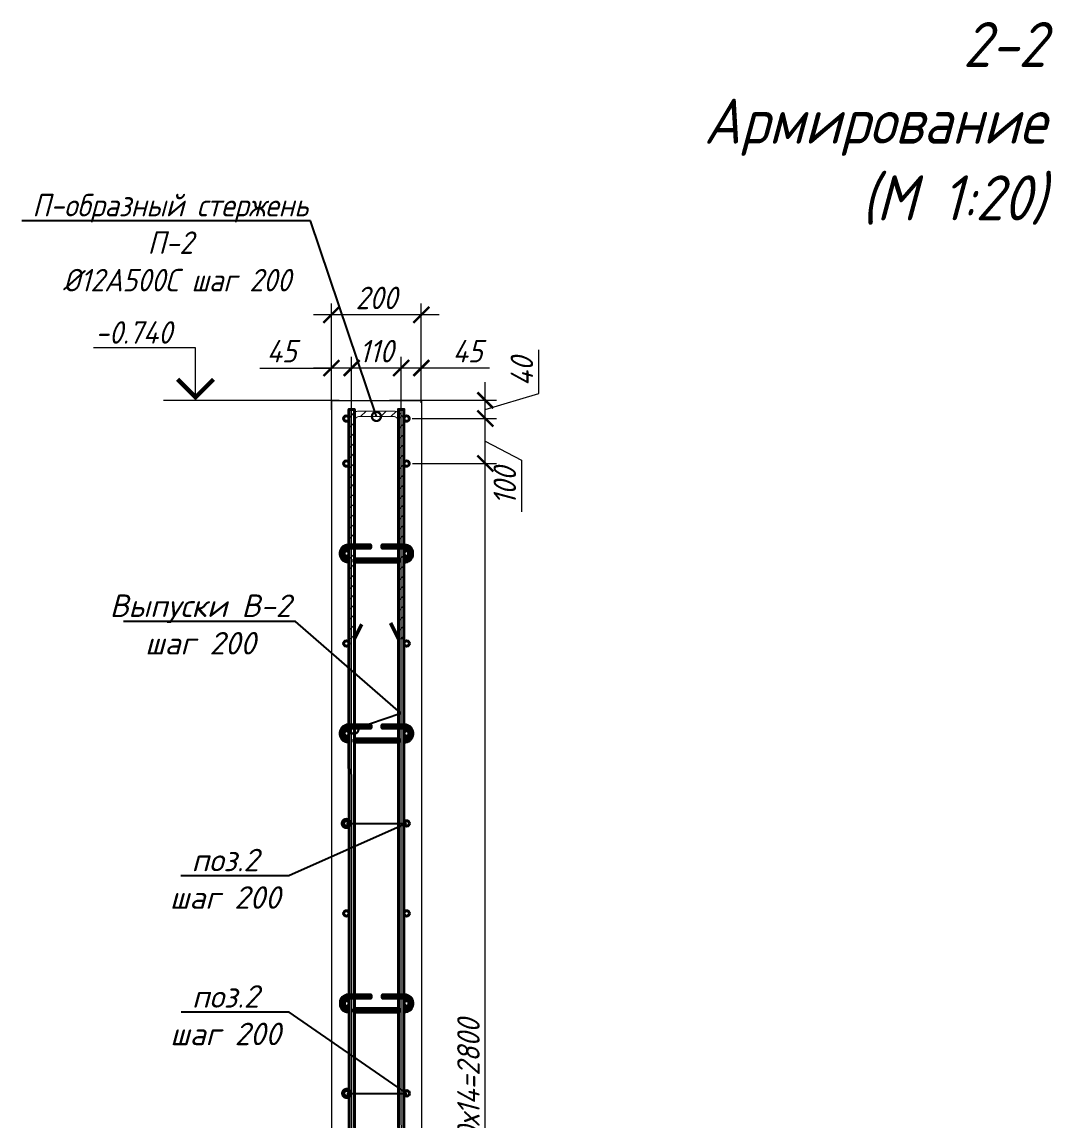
# Model space of a CAD drawing. Header units: millimetres. Extents: x 504091 to 2165846, y 135022 to 442887.
# Drawn here: x 1451325 to 1453617, y 246408 to 248849 of the extents above; entities that cross this region are included whole.
import ezdxf
from ezdxf import colors
from ezdxf.entities.mleader import LeaderData, LeaderLine
from ezdxf.math import Vec2, Vec3

# ---------------------------------------------------------------- set-up
doc = ezdxf.new("R2010")
doc.units = ezdxf.units.MM
doc.layers.get('Defpoints').update_dxf_attribs({"color": 255})
doc.layers.add('!Defpoints', color=255, linetype='Continuous', lineweight=5, plot=False)
for name, color, linetype, lineweight in [('Аннотация', 7, 'Continuous', 9), ('Арматура 12', 26, 'Continuous', 50), ('КР_Арматура 12', 174, 'Continuous', 40), ('Монолит тонкий', 204, 'Continuous', 9), ('Размер', 7, 'Continuous', 13), ('размеры', 7, 'Continuous', 9), ('Размеры КР', 164, 'Continuous', 9)]:
    doc.layers.add(name, color=color, linetype=linetype, lineweight=lineweight)
doc.styles.add('GOST 2.304_new', font='isocpeur.ttf', dxfattribs={"width": 0.9, "oblique": 15})
doc.dimstyles.new('SPDS 1_20', dxfattribs={"dimscale": 20, "dimtxt": 2.5, "dimasz": 1.77, "dimexe": 1.25, "dimexo": 0.625, "dimtad": 1, "dimdec": 0, "dimrnd": 0.001, "dimtxsty": 'GOST 2.304_new', "dimblk": 'ARCHTICK', "dimcen": 2.5, "dimdle": 2, "dimclrt": 256, "dimadec": 0, "dimazin": 2, "dimtfac": 0.75, "dimtdec": 0, "dimtmove": 1, "dimatfit": 3, "dimfxl": 0, "dimtolj": 1, "dimlwd": 9, "dimlwe": 9, "dimarcsym": 0})

# ---------------------------------------------------------------- blocks, each defined once
blk = doc.blocks.new('_ArchTick')
at = {"color": 0, "linetype": 'ByBlock', "const_width": 0.15}
blk.add_lwpolyline([(-0.5, -0.5), (0.5, 0.5)], dxfattribs=at)
blk = doc.blocks.new('*D4116')
at = {"layer": 'Defpoints', "color": 0, "lineweight": 20, "transparency": 16777216}
for p in [(1452180.7, 247867.7), (1452354.8, 247867.7), (1452180.7, 245067.7)]:
    blk.add_point(p, dxfattribs=at)
at = {"layer": 'Размеры КР', "color": 0, "lineweight": 9, "transparency": 16777216}
for p, q in [((1452354.8, 245027.7), (1452354.8, 247907.7)), ((1452193.2, 247867.7), (1452379.8, 247867.7)), ((1452193.2, 245067.7), (1452379.8, 245067.7))]:
    blk.add_line(p, q, dxfattribs=at)
at = {"layer": 'Размеры КР', "color": 0, "lineweight": 9, "transparency": 16777216, "xscale": 35.4, "yscale": 35.4, "zscale": 35.4}
for p, rotation in [((1452354.8, 247867.7), 90), ((1452354.8, 245067.7), 270)]:
    blk.add_blockref('_ArchTick', p, dxfattribs=dict(at, rotation=rotation))
at = {"layer": 'Размеры КР', "lineweight": 20, "transparency": 16777216, "insert": (1452317.3, 246467.7), "char_height": 50, "attachment_point": 5, "rotation": 90, "style": 'GOST 2.304_new'}
blk.add_mtext('\\A1;200х14=2800', dxfattribs=at)
blk = doc.blocks.new('_DotSmall')
at = {"color": 0, "linetype": 'ByBlock', "lineweight": 35, "const_width": 0.5}
blk.add_lwpolyline([(-0.0625, 0, 1), (0.0625, 0, 1)], format="xyb", close=True, dxfattribs=at)
blk = doc.blocks.new('*D4103')
at = {"layer": 'Defpoints', "color": 0, "lineweight": 20, "transparency": 16777216}
for p in [(1452179.7, 247967.7), (1452354.8, 247967.7), (1452180.7, 247867.7)]:
    blk.add_point(p, dxfattribs=at)
at = {"layer": 'Размеры КР', "color": 0, "lineweight": 9, "transparency": 16777216}
for p, q in [((1452354.8, 247827.7), (1452354.8, 248007.7)), ((1452192.2, 247967.7), (1452379.8, 247967.7)), ((1452354.8, 247917.7), (1452435.6, 247875.1)), ((1452193.2, 247867.7), (1452379.8, 247867.7)), ((1452435.6, 247875.1), (1452435.6, 247760.2))]:
    blk.add_line(p, q, dxfattribs=at)
at = {"layer": 'Размеры КР', "color": 0, "lineweight": 9, "transparency": 16777216, "xscale": 35.4, "yscale": 35.4, "zscale": 35.4}
for p, rotation in [((1452354.8, 247967.7), 90), ((1452354.8, 247867.7), 270)]:
    blk.add_blockref('_ArchTick', p, dxfattribs=dict(at, rotation=rotation))
at = {"layer": 'Размеры КР', "lineweight": 20, "transparency": 16777216, "insert": (1452398.1, 247817.6), "char_height": 50, "attachment_point": 5, "rotation": 90, "style": 'GOST 2.304_new'}
blk.add_mtext('\\A1;100', dxfattribs=at)
blk = doc.blocks.new('*D4104')
at = {"layer": 'Defpoints', "color": 0, "lineweight": 20, "transparency": 16777216}
for p in [(1452129.2, 248008.2), (1452354.8, 248008.2), (1452179.7, 247967.7)]:
    blk.add_point(p, dxfattribs=at)
at = {"layer": 'Размеры КР', "color": 0, "lineweight": 9, "transparency": 16777216}
for p, q in [((1452473.6, 248023.5), (1452473.6, 248120.4)), ((1452354.8, 247927.7), (1452354.8, 248048.2)), ((1452354.8, 247987.9), (1452473.6, 248023.5)), ((1452141.7, 248008.2), (1452379.8, 248008.2)), ((1452192.2, 247967.7), (1452379.8, 247967.7))]:
    blk.add_line(p, q, dxfattribs=at)
at = {"layer": 'Размеры КР', "color": 0, "lineweight": 9, "transparency": 16777216, "xscale": 35.4, "yscale": 35.4, "zscale": 35.4}
for p, rotation in [((1452354.8, 248008.2), 90), ((1452354.8, 247967.7), 270)]:
    blk.add_blockref('_ArchTick', p, dxfattribs=dict(at, rotation=rotation))
at = {"layer": 'Размеры КР', "lineweight": 20, "transparency": 16777216, "insert": (1452436.1, 248072), "char_height": 50, "attachment_point": 5, "rotation": 90, "style": 'GOST 2.304_new'}
blk.add_mtext('\\A1;40', dxfattribs=at)
blk = doc.blocks.new('*D4105')
at = {"layer": 'Defpoints', "color": 0, "lineweight": 20, "transparency": 16777216}
for p in [(1452167.7, 248080), (1452212.6, 247990), (1452167.7, 247979.7)]:
    blk.add_point(p, dxfattribs=at)
at = {"layer": 'Размеры КР', "color": 0, "lineweight": 9, "transparency": 16777216}
for p, q in [((1452167.7, 247992.2), (1452167.7, 248105)), ((1452212.6, 248002.5), (1452212.6, 248105)), ((1452252.6, 248080), (1452127.7, 248080)), ((1452363.9, 248080), (1452212.6, 248080))]:
    blk.add_line(p, q, dxfattribs=at)
at = {"layer": 'Размеры КР', "color": 0, "lineweight": 9, "transparency": 16777216, "xscale": 35.4, "yscale": 35.4, "zscale": 35.4, "rotation": 180}
blk.add_blockref('_ArchTick', (1452167.7, 248080), dxfattribs=at)
at = {"layer": 'Размеры КР', "color": 0, "lineweight": 9, "transparency": 16777216, "xscale": 35.4, "yscale": 35.4, "zscale": 35.4}
blk.add_blockref('_ArchTick', (1452212.6, 248080), dxfattribs=at)
at = {"layer": 'Размеры КР', "lineweight": 20, "transparency": 16777216, "insert": (1452315.4, 248117.5), "char_height": 50, "attachment_point": 5, "style": 'GOST 2.304_new'}
blk.add_mtext('\\A1;45', dxfattribs=at)
blk = doc.blocks.new('*D4106')
at = {"layer": 'Defpoints', "color": 0, "lineweight": 20, "transparency": 16777216}
for p in [(1452057.7, 248080), (1452057.7, 247984.5), (1452167.7, 247979.7)]:
    blk.add_point(p, dxfattribs=at)
at = {"layer": 'Размеры КР', "color": 0, "lineweight": 9, "transparency": 16777216}
for p, q in [((1452057.7, 247997), (1452057.7, 248105)), ((1452167.7, 247992.2), (1452167.7, 248105)), ((1452207.7, 248080), (1452017.7, 248080))]:
    blk.add_line(p, q, dxfattribs=at)
at = {"layer": 'Размеры КР', "color": 0, "lineweight": 9, "transparency": 16777216, "xscale": 35.4, "yscale": 35.4, "zscale": 35.4, "rotation": 180}
blk.add_blockref('_ArchTick', (1452057.7, 248080), dxfattribs=at)
at = {"layer": 'Размеры КР', "color": 0, "lineweight": 9, "transparency": 16777216, "xscale": 35.4, "yscale": 35.4, "zscale": 35.4}
blk.add_blockref('_ArchTick', (1452167.7, 248080), dxfattribs=at)
at = {"layer": 'Размеры КР', "lineweight": 20, "transparency": 16777216, "insert": (1452112.7, 248117.5), "char_height": 50, "attachment_point": 5, "style": 'GOST 2.304_new'}
blk.add_mtext('\\A1;110', dxfattribs=at)
blk = doc.blocks.new('*D4107')
at = {"layer": 'Defpoints', "color": 0, "lineweight": 20, "transparency": 16777216}
for p in [(1452012.6, 248080), (1452012.6, 247989.8), (1452057.7, 247984.5)]:
    blk.add_point(p, dxfattribs=at)
at = {"layer": 'Размеры КР', "color": 0, "lineweight": 9, "transparency": 16777216}
for p, q in [((1452012.6, 248002.3), (1452012.6, 248105)), ((1452057.7, 247997), (1452057.7, 248105)), ((1451853.6, 248080), (1452012.6, 248080)), ((1452097.7, 248080), (1451972.6, 248080))]:
    blk.add_line(p, q, dxfattribs=at)
at = {"layer": 'Размеры КР', "color": 0, "lineweight": 9, "transparency": 16777216, "xscale": 35.4, "yscale": 35.4, "zscale": 35.4, "rotation": 180}
blk.add_blockref('_ArchTick', (1452012.6, 248080), dxfattribs=at)
at = {"layer": 'Размеры КР', "color": 0, "lineweight": 9, "transparency": 16777216, "xscale": 35.4, "yscale": 35.4, "zscale": 35.4}
blk.add_blockref('_ArchTick', (1452057.7, 248080), dxfattribs=at)
at = {"layer": 'Размеры КР', "lineweight": 20, "transparency": 16777216, "insert": (1451902.1, 248117.5), "char_height": 50, "attachment_point": 5, "style": 'GOST 2.304_new'}
blk.add_mtext('\\A1;45', dxfattribs=at)
blk = doc.blocks.new('*D4108')
at = {"layer": 'Defpoints', "color": 0, "lineweight": 20, "transparency": 16777216}
for p in [(1452012.6, 248198.3), (1452212.6, 247990), (1452012.6, 247974.7)]:
    blk.add_point(p, dxfattribs=at)
at = {"layer": 'Размеры КР', "color": 0, "lineweight": 9, "transparency": 16777216}
for p, q in [((1452012.6, 247987.2), (1452012.6, 248223.3)), ((1452212.6, 248002.5), (1452212.6, 248223.3)), ((1452252.6, 248198.3), (1451972.6, 248198.3))]:
    blk.add_line(p, q, dxfattribs=at)
at = {"layer": 'Размеры КР', "color": 0, "lineweight": 9, "transparency": 16777216, "xscale": 35.4, "yscale": 35.4, "zscale": 35.4, "rotation": 180}
blk.add_blockref('_ArchTick', (1452012.6, 248198.3), dxfattribs=at)
at = {"layer": 'Размеры КР', "color": 0, "lineweight": 9, "transparency": 16777216, "xscale": 35.4, "yscale": 35.4, "zscale": 35.4}
blk.add_blockref('_ArchTick', (1452212.6, 248198.3), dxfattribs=at)
at = {"layer": 'Размеры КР', "lineweight": 20, "transparency": 16777216, "insert": (1452112.6, 248235.8), "char_height": 50, "attachment_point": 5, "style": 'GOST 2.304_new'}
blk.add_mtext('\\A1;200', dxfattribs=at)

msp = doc.modelspace()

# ---------------------------------------------------------------- hatches: boundary and pattern name
at = {"layer": 'Размер', "lineweight": 13, "transparency": 33554687}
h = msp.add_hatch(dxfattribs=at)
h.set_pattern_fill('ANSI31', color=256, scale=5)
h.set_pattern_definition([(45, (293042.259, 17472.81), (-11.22532015, 11.22532015), [])])
edge = h.paths.add_edge_path()
edge.add_line((1452074.8542, 247984.2583), (1452150.6494, 247984.2583))
edge.add_arc((1452150.6494, 247962.3583), 21.9, 360, 450, ccw=False)
edge.add_line((1452172.5494, 247962.3583), (1452173.892, 247478.1562))
edge.add_line((1452173.892, 247478.1562), (1452161.892, 247478.129))
edge.add_line((1452161.892, 247478.129), (1452160.5494, 247962.3583))
edge.add_arc((1452150.6494, 247962.3583), 9.9, 360, 450)
edge.add_line((1452150.6494, 247972.2583), (1452074.8542, 247972.2583))
edge.add_arc((1452074.8542, 247962.3583), 9.9, 450, 540)
edge.add_line((1452064.9542, 247962.3583), (1452063.892, 247478.1583))
edge.add_line((1452063.892, 247478.1583), (1452051.892, 247478.1559))
edge.add_line((1452051.892, 247478.1559), (1452052.9542, 247962.3583))
edge.add_arc((1452074.8542, 247962.3583), 21.9, 450, 540, ccw=False)

# ---------------------------------------------------------------- linework, layer by layer
at = {"layer": '!Defpoints', "lineweight": 15, "ltscale": 100}
msp.add_line((1452058.7422, 244774.6537), (1452057.7422, 248000.3458), dxfattribs=at)
msp.add_lwpolyline([(1452192.7422, 244770.6717, -0.414213562), (1452168.7422, 244794.6717), (1452167.7422, 248000.3458)], format="xyb", dxfattribs=at)
at = {"layer": 'Арматура 12', "lineweight": 53, "ltscale": 20}
for p, q in [((1452063.892, 247478.1559), (1452080.5596, 247510.441)), ((1452161.892, 247478.1293), (1452144.9017, 247512.5942))]:
    msp.add_line(p, q, dxfattribs=at)
msp.add_lwpolyline([(1452051.892, 247478.1559, 2, 2, 0), (1452052.9542, 247962.3583, 2, 2, -0.414213562), (1452074.8542, 247984.2583, 2, 2, 0), (1452150.6494, 247984.2583, 2, 2, -0.414213562), (1452172.5494, 247962.3583, 2, 2, 0), (1452173.892, 247478.1562, 2, 2, 0), (1452161.892, 247478.1293, 2, 2, 0), (1452160.5494, 247962.3583, 2, 2, 0.414213562), (1452150.6494, 247972.2583, 2, 2, 0), (1452074.8542, 247972.2583, 2, 2, 0.414213562), (1452064.9542, 247962.3583, 2, 2, 0), (1452063.892, 247478.1559, 0, 0, 0)], format="xyseb", close=True, dxfattribs=at)
for points in [[(1452051.7776, 247649.2635), (1452050.2776, 247649.2635, -0.414213562), (1452033.7776, 247665.7635), (1452033.7776, 247669.6088, -0.414213562), (1452050.2776, 247686.1088), (1452099.2075, 247686.1088), (1452099.2075, 247680.1088), (1452050.2776, 247680.1088, 0.414213562), (1452039.7776, 247669.6088), (1452039.7776, 247665.7635, 0.414213562), (1452050.2776, 247655.2635), (1452051.7776, 247655.2635)], [(1452173.7776, 247655.3691, 0.460305877), (1452185.7776, 247665.7635), (1452185.7776, 247669.6088, 0.414213562), (1452175.2776, 247680.1088), (1452126.362, 247680.1088), (1452126.362, 247686.1088), (1452175.2776, 247686.1088, -0.414213562), (1452191.7776, 247669.6088), (1452191.7776, 247665.7635, -0.441038441), (1452173.7776, 247649.3147, -0.242110317)], [(1452051.9538, 247249.2635), (1452050.4538, 247249.2635, -0.414213562), (1452033.9538, 247265.7635), (1452033.9538, 247269.6088, -0.414213562), (1452050.4538, 247286.1088), (1452099.3837, 247286.1088), (1452099.3837, 247280.1088), (1452050.4538, 247280.1088, 0.414213562), (1452039.9538, 247269.6088), (1452039.9538, 247265.7635, 0.414213562), (1452050.4538, 247255.2635), (1452051.9538, 247255.2635)], [(1452173.9538, 247255.3691, 0.460305877), (1452185.9538, 247265.7635), (1452185.9538, 247269.6088, 0.414213562), (1452175.4538, 247280.1088), (1452126.5382, 247280.1088), (1452126.5382, 247286.1088), (1452175.4538, 247286.1088, -0.414213562), (1452191.9538, 247269.6088), (1452191.9538, 247265.7635, -0.441038441), (1452173.9538, 247249.3147, -0.242110317)], [(1452052.1887, 246649.2635), (1452050.6887, 246649.2635, -0.414213562), (1452034.1887, 246665.7635), (1452034.1887, 246669.6088, -0.414213562), (1452050.6887, 246686.1088), (1452099.6186, 246686.1088), (1452099.6186, 246680.1088), (1452050.6887, 246680.1088, 0.414213562), (1452040.1887, 246669.6088), (1452040.1887, 246665.7635, 0.414213562), (1452050.6887, 246655.2635), (1452052.1887, 246655.2635)], [(1452174.1887, 246655.3691, 0.460305877), (1452186.1887, 246665.7635), (1452186.1887, 246669.6088, 0.414213562), (1452175.6887, 246680.1088), (1452126.7731, 246680.1088), (1452126.7731, 246686.1088), (1452175.6887, 246686.1088, -0.414213562), (1452192.1887, 246669.6088), (1452192.1887, 246665.7635, -0.441038441), (1452174.1887, 246649.3147, -0.242110317)]]:
    msp.add_lwpolyline(points, format="xyb", dxfattribs=at)
for points in [[(1452063.7776, 247655.2635), (1452161.7776, 247655.2635), (1452161.7776, 247649.2635), (1452063.7776, 247649.2635)], [(1452063.9538, 247255.2635), (1452161.9538, 247255.2635), (1452161.9538, 247249.2635), (1452063.9538, 247249.2635)], [(1452064.1887, 246655.2635), (1452162.1887, 246655.2635), (1452162.1887, 246649.2635), (1452064.1887, 246649.2635)]]:
    msp.add_lwpolyline(points, close=True, dxfattribs=at)
at = {"layer": 'КР_Арматура 12', "ltscale": 12}
for points in [[(1452082.7422, 244776.6717, -0.414213562), (1452064.7422, 244794.6717), (1452063.7458, 247988.1571), (1452051.7458, 247988.1571), (1452052.7422, 244794.6717, 0.414213562), (1452082.7422, 244764.6717, -0.414213562)], [(1452192.7422, 244776.6717, -0.414213562), (1452174.7422, 244794.6717), (1452173.7458, 247988.1571), (1452161.7458, 247988.1571), (1452162.7422, 244794.6717, 0.414213562), (1452192.7422, 244764.6717, -0.414213562)]]:
    msp.add_lwpolyline(points, format="xyb", dxfattribs=at)
for centre in [(1452045.7422, 247967.6861), (1452179.7422, 247967.6861), (1452045.7776, 247867.6861), (1452179.7776, 247867.6861), (1452045.7776, 247667.6861), (1452179.7776, 247667.6861), (1452045.9538, 247467.6861), (1452179.9538, 247467.6861), (1452045.9538, 247267.6861), (1452179.9538, 247267.6861), (1452045.9538, 247067.6861), (1452179.9538, 247067.6861), (1452045.9538, 246867.6861), (1452179.9538, 246867.6861), (1452046.1887, 246667.6861), (1452180.1887, 246667.6861), (1452046.2474, 246467.6861), (1452180.2474, 246467.6861)]:
    msp.add_circle(centre, 6, dxfattribs=at)
at = {"layer": 'Монолит тонкий', "lineweight": 13, "ltscale": 100}
for p, q in [((1452012.6325, 248008.1571), (1452013.7422, 245016.4932)), ((1452012.6325, 248008.1571), (1452212.6325, 248008.1571)), ((1452212.6325, 248008.1571), (1452213.7422, 245016.4932))]:
    msp.add_line(p, q, dxfattribs=at)
at = {"layer": 'размеры', "ltscale": 50}
msp.add_line((1452030.1923, 248008.1571), (1451639.4037, 248008.1571), dxfattribs=at)
msp.add_lwpolyline([(1451710.8943, 248008.1571), (1451710.8943, 248125.0786), (1451484.0456, 248125.0786)], dxfattribs=at)
at = {"layer": 'размеры', "ltscale": 50, "const_width": 9.6}
msp.add_lwpolyline([(1451670.8943, 248054.9453), (1451710.8943, 248014.9453), (1451750.8943, 248054.9453)], dxfattribs=at)

# ---------------------------------------------------------------- texts
at = {"layer": 'Аннотация', "lineweight": 9, "insert": (1453600.7828, 248849.2313), "char_height": 100, "attachment_point": 3, "line_spacing_factor": 1.022766, "style": 'GOST 2.304_new'}
msp.add_mtext_dynamic_manual_height_columns('2-2\\P Армирование  \\P(М 1:20)', width=1780.878636, gutter_width=1000, heights=[793.4837], dxfattribs=at)
at = {"layer": 'размеры', "ltscale": 50, "style": 'GOST 2.304_new', "oblique": 15, "width": 0.9}
msp.add_text('-0.740', height=50, dxfattribs=at).set_placement((1451487.427, 248134.0679))

# ---------------------------------------------------------------- dimensions: what is measured, and where the dimension line sits
at = {"layer": 'Размеры КР', "lineweight": 20}
for base, p1, p2, angle, picture, middle in [((1452012.6441, 248198.3042), (1452212.6388, 247989.9818), (1452012.6441, 247974.7453), 180, '*D4108', (1452112.6415, 248235.8042)), ((1452057.7422, 248079.9791), (1452167.7422, 247979.6534), (1452057.7422, 247984.5398), 180, '*D4106', (1452112.7422, 248117.4791)), ((1452354.8225, 248008.1571), (1452179.7422, 247967.6861), (1452129.1701, 248008.1571), 90, '*D4104', (1452436.0725, 248036.0466))]:
    dim = msp.add_linear_dim(base=base, p1=p1, p2=p2, angle=angle, dimstyle='SPDS 1_20', dxfattribs=at)
    dim.commit()
    dim.dimension.update_dxf_attribs({"geometry": picture, "text_midpoint": middle})
for base, p1, p2, angle, picture, middle in [((1452012.6389, 248079.9791), (1452057.7422, 247984.5398), (1452012.6389, 247989.8312), 180, '*D4107', (1451902.0516, 248097.416)), ((1452167.7422, 248079.9791), (1452212.6388, 247989.9818), (1452167.7422, 247979.6534), 180, '*D4105', (1452315.4182, 248110.4592)), ((1452354.8225, 247967.6861), (1452180.7422, 247867.6861), (1452179.7422, 247967.6861), 90, '*D4103', (1452435.5961, 247862.5642))]:
    dim = msp.add_linear_dim(base=base, p1=p1, p2=p2, angle=angle, dimstyle='SPDS 1_20', dxfattribs=at)
    dim.commit()
    dim.dimension.update_dxf_attribs({"geometry": picture, "text_midpoint": middle, "dimtype": 160})
dim = msp.add_linear_dim(base=(1452354.8225, 247867.6861), p1=(1452180.7422, 245067.6861), p2=(1452180.7422, 247867.6861), angle=90, text='200х14=<>', dimstyle='SPDS 1_20', dxfattribs=at)
dim.commit()
dim.dimension.update_dxf_attribs({"geometry": '*D4116', "text_midpoint": (1452317.3225, 246467.6861)})

# ---------------------------------------------------------------- leaders
at = {"layer": 'Размер', "ltscale": 20}
ml = msp.add_multileader_mtext('Standard', dxfattribs=at)
ml.set_content('\\A1;П-образный стержень П-2\\P %%C12А500С шаг 200', color=256, style='GOST 2.304_new')
ml.set_leader_properties()
ml.set_arrow_properties(name='DOTSMALL')
ml.build(insert=Vec2(0, 0))
ml.multileader.update_dxf_attribs({"text_left_attachment_type": 6, "text_right_attachment_type": 6, "arrow_head_size": 40})
ctx = ml.context
ctx.base_point, ctx.char_height, ctx.arrow_head_size, ctx.landing_gap_size, ctx.plane_origin = Vec3(1451351.2649, 248407.0296), 50, 40, 0, Vec3(1453808.854, 278173.5175)
ctx.left_attachment, ctx.right_attachment, ctx.text_align_type = 6, 6, 1
notes = []
notes.append((ctx, [(1, (1, 1, 0), (1451966.2522, 248407.0296), (-1, 0), 8, [(1, [(1452112.7518, 247972.2583)], 0, [])])]))
ctx.mtext.insert, ctx.mtext.width, ctx.mtext.alignment, ctx.mtext.flow_direction = Vec3(1451654.7585, 248467.0296), 627.027399, 2, 5
ml = msp.add_multileader_mtext('Standard', dxfattribs=at)
ml.set_content('\\A1;{\\W1;Выпуски В-2\\Pшаг 200}', color=256, style='GOST 2.304_new')
ml.set_leader_properties()
ml.set_arrow_properties(name='DOTSMALL')
ml.build(insert=Vec2(0, 0))
ml.multileader.update_dxf_attribs({"text_left_attachment_type": 6, "text_right_attachment_type": 6, "dogleg_length": 4, "arrow_head_size": 40})
ctx = ml.context
ctx.base_point, ctx.char_height, ctx.arrow_head_size, ctx.landing_gap_size, ctx.plane_origin = Vec3(1451518.0319, 247516.6133), 50, 40, 0, Vec3(1495914.8531, 538222.098)
ctx.left_attachment, ctx.right_attachment, ctx.text_align_type = 6, 6, 1
notes.append((ctx, [(1, (1, 1, 0), (1451932.8268, 247516.6133), (-1, 0), 8, [(1, [(1452062.9437, 247277.0249), (1452166.9437, 247312.7754)], 0, [])])]))
ctx.mtext.insert, ctx.mtext.width, ctx.mtext.alignment, ctx.mtext.flow_direction = Vec3(1451721.4294, 247576.6133), 511.854399, 2, 5
ml = msp.add_multileader_mtext('Standard', dxfattribs=at)
ml.set_content('\\A1;{\\W1;поз.2\\Pшаг 200}', color=256, style='GOST 2.304_new')
ml.set_leader_properties()
ml.set_arrow_properties(name='DOTSMALL')
ml.build(insert=Vec2(0, 0))
ml.multileader.update_dxf_attribs({"text_left_attachment_type": 6, "text_right_attachment_type": 6, "dogleg_length": 4, "arrow_head_size": 40})
ctx = ml.context
ctx.base_point, ctx.char_height, ctx.arrow_head_size, ctx.landing_gap_size, ctx.plane_origin = Vec3(1451642.6203, 246951.3436), 50, 40, 0, Vec3(1497558.0124, 538052.5061)
ctx.left_attachment, ctx.right_attachment, ctx.text_align_type = 6, 6, 1
notes.append((ctx, [(1, (1, 1, 0), (1451918.396, 246951.3436), (-1, 0), 8, [(0, [(1452045.9538, 247067.6861), (1452179.9538, 247067.6861)], 0, [])])]))
ctx.mtext.insert, ctx.mtext.width, ctx.mtext.alignment, ctx.mtext.flow_direction = Vec3(1451776.5081, 247011.3436), 511.854399, 2, 5
ml = msp.add_multileader_mtext('Standard', dxfattribs=at)
ml.set_content('\\A1;{\\W1;поз.2\\Pшаг 200}', color=256, style='GOST 2.304_new')
ml.set_leader_properties()
ml.set_arrow_properties(name='DOTSMALL')
ml.build(insert=Vec2(0, 0))
ml.multileader.update_dxf_attribs({"text_left_attachment_type": 6, "text_right_attachment_type": 6, "dogleg_length": 4, "arrow_head_size": 40})
ctx = ml.context
ctx.base_point, ctx.char_height, ctx.arrow_head_size, ctx.landing_gap_size, ctx.plane_origin = Vec3(1451643.4088, 246648.1643), 50, 40, 0, Vec3(1497558.8009, 537252.5061)
ctx.left_attachment, ctx.right_attachment, ctx.text_align_type = 6, 6, 1
notes.append((ctx, [(1, (1, 1, 0), (1451919.1844, 246648.1643), (-1, 0), 8, [(0, [(1452046.7422, 246467.6861), (1452180.7422, 246467.6861)], 0, [])])]))
ctx.mtext.insert, ctx.mtext.width, ctx.mtext.alignment, ctx.mtext.flow_direction = Vec3(1451777.2966, 246708.1643), 511.854399, 2, 5
for ctx, leaders in notes:
    for number, flags, end, landing, length, lines in leaders:
        leader = LeaderData()
        leader.index, (leader.has_last_leader_line, leader.has_dogleg_vector, leader.attachment_direction) = number, flags
        leader.last_leader_point, leader.dogleg_vector, leader.dogleg_length = Vec3(end), Vec3(landing), length
        for number, points, colour, breaks in lines:
            line = LeaderLine()
            line.index, line.vertices, line.color, line.breaks = number, Vec3.list(points), colors.encode_raw_color(colour), breaks
            leader.lines.append(line)
        ctx.leaders.append(leader)

doc.saveas('drawing.dxf')
